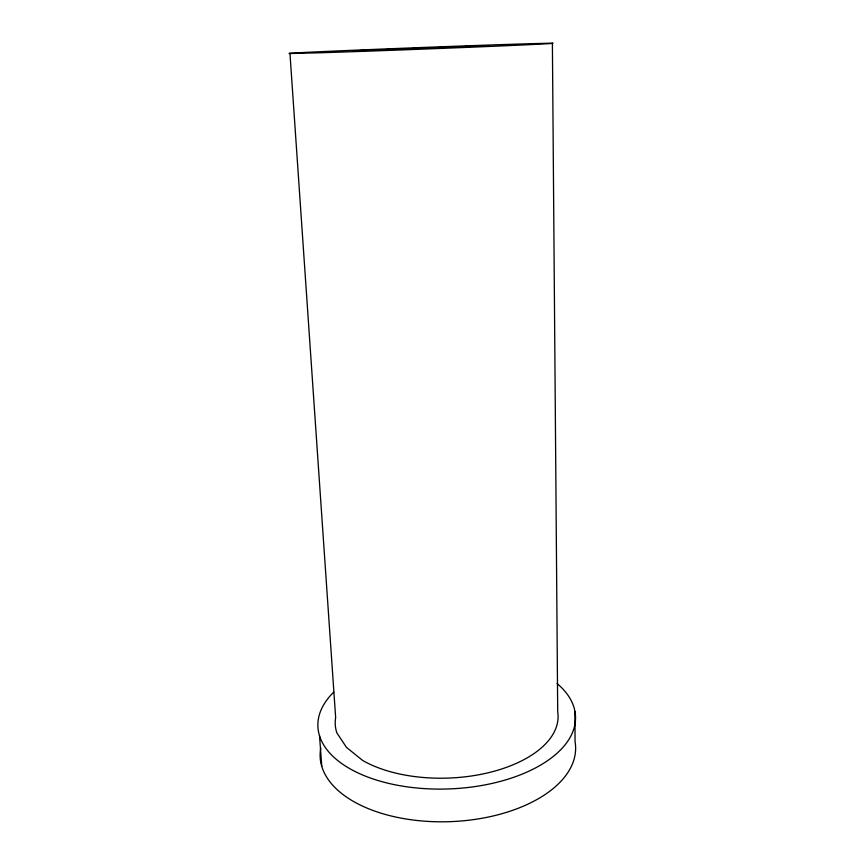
<?xml version="1.0" encoding="UTF-8"?>
<svg xmlns="http://www.w3.org/2000/svg" width="865" height="865" viewBox="0 0 865 865"><rect width="100%" height="100%" fill="white"/><g stroke="black" fill="none" stroke-linecap="round" stroke-linejoin="round"><path stroke-width="1.3" d="M319.52 735.747L321.78 766.401M289.948 53.295L335.652 717.604A111.499 58.344 -2.2 0 0 336.874 732.882L346.465 747.371L362.64 760.454A111.499 58.344 -2.2 0 0 489.958 772.337A111.499 58.344 -2.2 0 0 557.709 711.906L552.389 43.25M574.955 711.462L575.052 741.683A127.825 69.946 -2.2 0 1 447.443 821.739A127.825 69.946 -2.2 0 1 320.774 748.063M557.049 683.501A128.896 67.524 -2.2 0 1 449.324 788.923A128.896 67.524 -2.2 0 1 333.749 692.097M488.574 45.694L353.288 50.873L488.574 45.694M530.191 43.704L509.658 44.342A132.031 0.833 -2.2 0 0 359.343 49.997A132.031 0.833 -2.2 0 0 290.164 53.5L318.666 52.819A132.031 0.833 -2.2 0 0 485.265 46.623A132.031 0.833 -2.2 0 0 545.437 43.304L530.191 43.704"/></g></svg>
